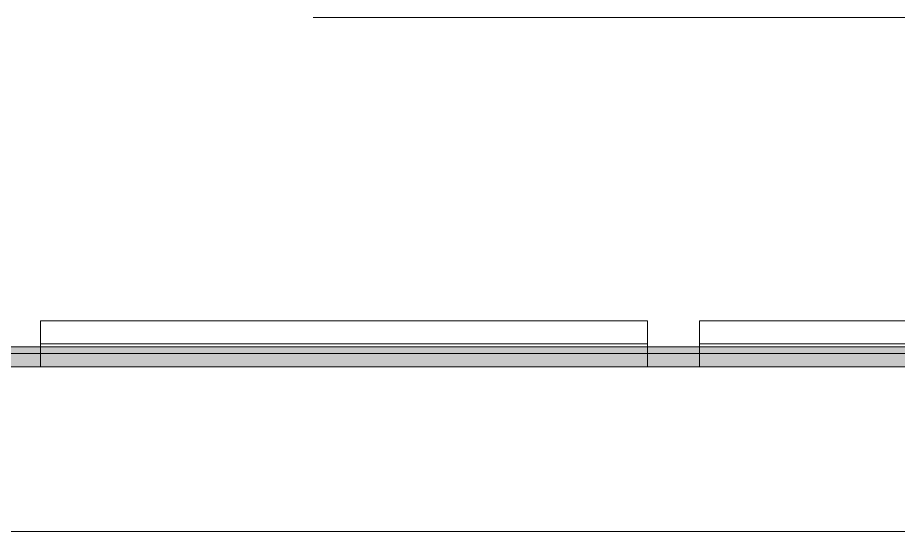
# Model space of a CAD drawing. Header units: millimetres. Extents: x -21807 to 22087, y 36760 to 60640.
# Drawn here: x -8844 to -7508, y 58167 to 58947 of the extents above; entities that cross this region are included whole.
import ezdxf

# ---------------------------------------------------------------- set-up
doc = ezdxf.new("R2010")
doc.units = ezdxf.units.MM
doc.linetypes.add('Grid Line', pattern=[22.225, 12.7, -3.175, 3.175, -3.175])
doc.layers.add('A-FLOR', color=7, linetype='Continuous', lineweight=9, true_color=0x007f00)
doc.layers.add('A-GLAZ', color=7, linetype='Continuous', lineweight=9, true_color=0x00007f)
for name, color, linetype, lineweight in [('A-WALL', 7, 'Continuous', 9), ('A-WALL-PATT', 7, 'Continuous', 9), ('M-EQPM', 7, 'Continuous', 5), ('S-GRID', 7, 'Continuous', 9)]:
    doc.layers.add(name, color=color, linetype=linetype, lineweight=lineweight)

# ---------------------------------------------------------------- blocks, each defined once
blk = doc.blocks.new('M_Window-Louvers - 1000x1000mm-1207723-MẶT BẰNG HỆ THỐNG GIÓ CẤP AHU')
at = {"layer": 'A-GLAZ', "color": 9, "lineweight": 13, "true_color": 0xaaaad4}
for p, q in [((-460.5, 8.65), (-460.5, -26.275)), ((-460.5, -26.275), (-460.5, 8.65)), ((460.5, 8.65), (-460.5, 8.65)), ((-460.5, 8.65), (460.5, 8.65)), ((-460.5, 8.65), (-460.5, -26.275)), ((-460.5, -26.275), (-460.5, 8.65)), ((460.5, 8.65), (-460.5, 8.65)), ((-460.5, 8.65), (460.5, 8.65)), ((-460.5, 8.65), (-460.5, -26.275)), ((-460.5, -26.275), (-460.5, 8.65)), ((460.5, 8.65), (-460.5, 8.65)), ((-460.5, 8.65), (460.5, 8.65)), ((-460.5, 8.65), (-460.5, -26.275)), ((-460.5, -26.275), (-460.5, 8.65)), ((460.5, 8.65), (-460.5, 8.65)), ((-460.5, 8.65), (460.5, 8.65)), ((-460.5, 8.65), (-460.5, -26.275)), ((-460.5, -26.275), (-460.5, 8.65)), ((460.5, 8.65), (-460.5, 8.65)), ((-460.5, 8.65), (460.5, 8.65)), ((-460.5, 8.65), (-460.5, -26.275)), ((-460.5, -26.275), (-460.5, 8.65)), ((460.5, 8.65), (-460.5, 8.65)), ((-460.5, 8.65), (460.5, 8.65)), ((-460.5, 8.65), (-460.5, -26.275)), ((-460.5, -26.275), (-460.5, 8.65)), ((460.5, 8.65), (-460.5, 8.65)), ((-460.5, 8.65), (460.5, 8.65)), ((-460.5, 8.65), (-460.5, -26.275)), ((-460.5, -26.275), (-460.5, 8.65)), ((460.5, 8.65), (-460.5, 8.65)), ((-460.5, 8.65), (460.5, 8.65)), ((-460.5, 8.65), (-460.5, -26.275)), ((-460.5, -26.275), (-460.5, 8.65)), ((460.5, 8.65), (-460.5, 8.65)), ((-460.5, 8.65), (460.5, 8.65)), ((-460.5, 8.65), (-460.5, -26.275)), ((-460.5, -26.275), (-460.5, 8.65)), ((460.5, 8.65), (-460.5, 8.65)), ((-460.5, 8.65), (460.5, 8.65)), ((-460.5, 8.65), (-460.5, -26.275)), ((-460.5, -26.275), (-460.5, 8.65)), ((460.5, 8.65), (-460.5, 8.65)), ((-460.5, 8.65), (460.5, 8.65)), ((-460.5, 8.65), (-460.5, -26.275)), ((-460.5, -26.275), (-460.5, 8.65)), ((460.5, 8.65), (-460.5, 8.65)), ((-460.5, 8.65), (460.5, 8.65)), ((-460.5, 8.65), (-460.5, -26.275)), ((-460.5, -26.275), (-460.5, 8.65)), ((460.5, 8.65), (-460.5, 8.65)), ((-460.5, 8.65), (460.5, 8.65)), ((-460.5, 8.65), (-460.5, -26.275)), ((-460.5, -26.275), (-460.5, 8.65)), ((460.5, 8.65), (-460.5, 8.65)), ((-460.5, 8.65), (460.5, 8.65)), ((-460.5, 8.65), (-460.5, -26.275)), ((-460.5, -26.275), (-460.5, 8.65)), ((460.5, 8.65), (-460.5, 8.65)), ((-460.5, 8.65), (460.5, 8.65)), ((-460.5, 8.65), (-460.5, -26.275)), ((-460.5, -26.275), (-460.5, 8.65)), ((460.5, 8.65), (-460.5, 8.65)), ((-460.5, 8.65), (460.5, 8.65)), ((-460.5, 8.65), (-460.5, -26.275)), ((-460.5, -26.275), (-460.5, 8.65)), ((460.5, 8.65), (-460.5, 8.65)), ((-460.5, 8.65), (460.5, 8.65)), ((-460.5, 8.65), (-460.5, -26.275)), ((-460.5, -26.275), (-460.5, 8.65)), ((460.5, 8.65), (-460.5, 8.65)), ((-460.5, 8.65), (460.5, 8.65)), ((-460.5, 8.65), (-460.5, -26.275)), ((-460.5, -26.275), (-460.5, 8.65)), ((460.5, 8.65), (-460.5, 8.65)), ((-460.5, 8.65), (460.5, 8.65)), ((-460.5, 8.65), (-460.5, -26.275)), ((-460.5, -26.275), (-460.5, 8.65)), ((460.5, 8.65), (-460.5, 8.65)), ((-460.5, 8.65), (460.5, 8.65)), ((-460.5, 8.65), (-460.5, -26.275)), ((-460.5, -26.275), (-460.5, 8.65)), ((460.5, 8.65), (-460.5, 8.65)), ((-460.5, 8.65), (460.5, 8.65)), ((-460.5, 8.65), (-460.5, -26.275)), ((-460.5, -26.275), (-460.5, 8.65)), ((460.5, 8.65), (-460.5, 8.65)), ((-460.5, 8.65), (460.5, 8.65)), ((460.5, 8.65), (460.5, -26.275)), ((460.5, -26.275), (460.5, 8.65)), ((460.5, 8.65), (460.5, -26.275)), ((460.5, -26.275), (460.5, 8.65)), ((460.5, 8.65), (460.5, -26.275)), ((460.5, -26.275), (460.5, 8.65)), ((460.5, 8.65), (460.5, -26.275)), ((460.5, -26.275), (460.5, 8.65)), ((460.5, 8.65), (460.5, -26.275)), ((460.5, -26.275), (460.5, 8.65)), ((460.5, 8.65), (460.5, -26.275)), ((460.5, -26.275), (460.5, 8.65)), ((460.5, 8.65), (460.5, -26.275)), ((460.5, -26.275), (460.5, 8.65)), ((460.5, 8.65), (460.5, -26.275)), ((460.5, -26.275), (460.5, 8.65)), ((460.5, 8.65), (460.5, -26.275)), ((460.5, -26.275), (460.5, 8.65)), ((460.5, 8.65), (460.5, -26.275)), ((460.5, -26.275), (460.5, 8.65)), ((460.5, 8.65), (460.5, -26.275)), ((460.5, -26.275), (460.5, 8.65)), ((460.5, 8.65), (460.5, -26.275)), ((460.5, -26.275), (460.5, 8.65)), ((460.5, 8.65), (460.5, -26.275)), ((460.5, -26.275), (460.5, 8.65)), ((460.5, 8.65), (460.5, -26.275)), ((460.5, -26.275), (460.5, 8.65)), ((460.5, 8.65), (460.5, -26.275)), ((460.5, -26.275), (460.5, 8.65)), ((460.5, 8.65), (460.5, -26.275)), ((460.5, -26.275), (460.5, 8.65)), ((460.5, 8.65), (460.5, -26.275)), ((460.5, -26.275), (460.5, 8.65)), ((460.5, 8.65), (460.5, -26.275)), ((460.5, -26.275), (460.5, 8.65)), ((460.5, 8.65), (460.5, -26.275)), ((460.5, -26.275), (460.5, 8.65)), ((460.5, 8.65), (460.5, -26.275)), ((460.5, -26.275), (460.5, 8.65)), ((460.5, 8.65), (460.5, -26.275)), ((460.5, -26.275), (460.5, 8.65)), ((460.5, 8.65), (460.5, -26.275)), ((460.5, -26.275), (460.5, 8.65)), ((-460.5, -26.275), (-460.5, -61.2)), ((-460.5, -61.2), (-460.5, -26.275)), ((-460.5, -26.275), (460.5, -26.275)), ((-460.5, -26.275), (460.5, -26.275)), ((-460.5, -26.275), (-460.5, -61.2)), ((-460.5, -61.2), (-460.5, -26.275)), ((-460.5, -26.275), (460.5, -26.275)), ((-460.5, -26.275), (460.5, -26.275)), ((-460.5, -26.275), (-460.5, -61.2)), ((-460.5, -61.2), (-460.5, -26.275)), ((-460.5, -26.275), (460.5, -26.275)), ((-460.5, -26.275), (460.5, -26.275)), ((-460.5, -26.275), (-460.5, -61.2)), ((-460.5, -61.2), (-460.5, -26.275)), ((-460.5, -26.275), (460.5, -26.275)), ((-460.5, -26.275), (460.5, -26.275)), ((-460.5, -26.275), (-460.5, -61.2)), ((-460.5, -61.2), (-460.5, -26.275)), ((-460.5, -26.275), (460.5, -26.275)), ((-460.5, -26.275), (460.5, -26.275)), ((-460.5, -26.275), (-460.5, -61.2)), ((-460.5, -61.2), (-460.5, -26.275)), ((-460.5, -26.275), (460.5, -26.275)), ((-460.5, -26.275), (460.5, -26.275)), ((-460.5, -26.275), (-460.5, -61.2)), ((-460.5, -61.2), (-460.5, -26.275)), ((-460.5, -26.275), (460.5, -26.275)), ((-460.5, -26.275), (460.5, -26.275)), ((-460.5, -26.275), (-460.5, -61.2)), ((-460.5, -61.2), (-460.5, -26.275)), ((-460.5, -26.275), (460.5, -26.275)), ((-460.5, -26.275), (460.5, -26.275)), ((-460.5, -26.275), (-460.5, -61.2)), ((-460.5, -61.2), (-460.5, -26.275)), ((-460.5, -26.275), (460.5, -26.275)), ((-460.5, -26.275), (460.5, -26.275)), ((-460.5, -26.275), (-460.5, -61.2)), ((-460.5, -61.2), (-460.5, -26.275)), ((-460.5, -26.275), (460.5, -26.275)), ((-460.5, -26.275), (460.5, -26.275)), ((-460.5, -26.275), (-460.5, -61.2)), ((-460.5, -61.2), (-460.5, -26.275)), ((-460.5, -26.275), (460.5, -26.275)), ((-460.5, -26.275), (460.5, -26.275)), ((-460.5, -26.275), (-460.5, -61.2)), ((-460.5, -61.2), (-460.5, -26.275)), ((-460.5, -26.275), (460.5, -26.275)), ((-460.5, -26.275), (460.5, -26.275)), ((-460.5, -26.275), (-460.5, -61.2)), ((-460.5, -61.2), (-460.5, -26.275)), ((-460.5, -26.275), (460.5, -26.275)), ((-460.5, -26.275), (460.5, -26.275)), ((-460.5, -26.275), (-460.5, -61.2)), ((-460.5, -61.2), (-460.5, -26.275)), ((-460.5, -26.275), (460.5, -26.275)), ((-460.5, -26.275), (460.5, -26.275)), ((-460.5, -26.275), (-460.5, -61.2)), ((-460.5, -61.2), (-460.5, -26.275)), ((-460.5, -26.275), (460.5, -26.275)), ((-460.5, -26.275), (460.5, -26.275)), ((-460.5, -26.275), (-460.5, -61.2)), ((-460.5, -61.2), (-460.5, -26.275)), ((-460.5, -26.275), (460.5, -26.275)), ((-460.5, -26.275), (460.5, -26.275)), ((-460.5, -26.275), (-460.5, -61.2)), ((-460.5, -61.2), (-460.5, -26.275)), ((-460.5, -26.275), (460.5, -26.275)), ((-460.5, -26.275), (460.5, -26.275)), ((-460.5, -26.275), (-460.5, -61.2)), ((-460.5, -61.2), (-460.5, -26.275)), ((-460.5, -26.275), (460.5, -26.275)), ((-460.5, -26.275), (460.5, -26.275)), ((-460.5, -26.275), (-460.5, -61.2)), ((-460.5, -61.2), (-460.5, -26.275)), ((-460.5, -26.275), (460.5, -26.275)), ((-460.5, -26.275), (460.5, -26.275)), ((-460.5, -26.275), (-460.5, -61.2)), ((-460.5, -61.2), (-460.5, -26.275)), ((-460.5, -26.275), (460.5, -26.275)), ((-460.5, -26.275), (460.5, -26.275)), ((-460.5, -26.275), (-460.5, -61.2)), ((-460.5, -61.2), (-460.5, -26.275)), ((-460.5, -26.275), (460.5, -26.275)), ((-460.5, -26.275), (460.5, -26.275)), ((-460.5, -26.275), (-460.5, -61.2)), ((-460.5, -61.2), (-460.5, -26.275)), ((-460.5, -26.275), (460.5, -26.275)), ((-460.5, -26.275), (460.5, -26.275)), ((460.5, -26.275), (460.5, -61.2)), ((460.5, -61.2), (460.5, -26.275)), ((460.5, -26.275), (460.5, -61.2)), ((460.5, -61.2), (460.5, -26.275)), ((460.5, -26.275), (460.5, -61.2)), ((460.5, -61.2), (460.5, -26.275)), ((460.5, -26.275), (460.5, -61.2)), ((460.5, -61.2), (460.5, -26.275)), ((460.5, -26.275), (460.5, -61.2)), ((460.5, -61.2), (460.5, -26.275)), ((460.5, -26.275), (460.5, -61.2)), ((460.5, -61.2), (460.5, -26.275)), ((460.5, -26.275), (460.5, -61.2)), ((460.5, -61.2), (460.5, -26.275)), ((460.5, -26.275), (460.5, -61.2)), ((460.5, -61.2), (460.5, -26.275)), ((460.5, -26.275), (460.5, -61.2)), ((460.5, -61.2), (460.5, -26.275)), ((460.5, -26.275), (460.5, -61.2)), ((460.5, -61.2), (460.5, -26.275)), ((460.5, -26.275), (460.5, -61.2)), ((460.5, -61.2), (460.5, -26.275)), ((460.5, -26.275), (460.5, -61.2)), ((460.5, -61.2), (460.5, -26.275)), ((460.5, -26.275), (460.5, -61.2)), ((460.5, -61.2), (460.5, -26.275)), ((460.5, -26.275), (460.5, -61.2)), ((460.5, -61.2), (460.5, -26.275)), ((460.5, -26.275), (460.5, -61.2)), ((460.5, -61.2), (460.5, -26.275)), ((460.5, -26.275), (460.5, -61.2)), ((460.5, -61.2), (460.5, -26.275)), ((460.5, -26.275), (460.5, -61.2)), ((460.5, -61.2), (460.5, -26.275)), ((460.5, -26.275), (460.5, -61.2)), ((460.5, -61.2), (460.5, -26.275)), ((460.5, -26.275), (460.5, -61.2)), ((460.5, -61.2), (460.5, -26.275)), ((460.5, -26.275), (460.5, -61.2)), ((460.5, -61.2), (460.5, -26.275)), ((460.5, -26.275), (460.5, -61.2)), ((460.5, -61.2), (460.5, -26.275)), ((460.5, -26.275), (460.5, -61.2)), ((460.5, -61.2), (460.5, -26.275)), ((-460.5, -61.2), (460.5, -61.2)), ((-460.5, -61.2), (460.5, -61.2)), ((-460.5, -61.2), (460.5, -61.2)), ((-460.5, -61.2), (460.5, -61.2)), ((-460.5, -61.2), (460.5, -61.2)), ((-460.5, -61.2), (460.5, -61.2)), ((-460.5, -61.2), (460.5, -61.2)), ((-460.5, -61.2), (460.5, -61.2)), ((-460.5, -61.2), (460.5, -61.2)), ((-460.5, -61.2), (460.5, -61.2)), ((-460.5, -61.2), (460.5, -61.2)), ((-460.5, -61.2), (460.5, -61.2)), ((-460.5, -61.2), (460.5, -61.2)), ((-460.5, -61.2), (460.5, -61.2)), ((-460.5, -61.2), (460.5, -61.2)), ((-460.5, -61.2), (460.5, -61.2)), ((-460.5, -61.2), (460.5, -61.2)), ((-460.5, -61.2), (460.5, -61.2)), ((-460.5, -61.2), (460.5, -61.2)), ((-460.5, -61.2), (460.5, -61.2)), ((-460.5, -61.2), (460.5, -61.2)), ((-460.5, -61.2), (460.5, -61.2)), ((-460.5, -61.2), (460.5, -61.2)), ((-460.5, -61.2), (460.5, -61.2)), ((-460.5, -61.2), (460.5, -61.2)), ((-460.5, -61.2), (460.5, -61.2)), ((-460.5, -61.2), (460.5, -61.2)), ((-460.5, -61.2), (460.5, -61.2)), ((-460.5, -61.2), (460.5, -61.2)), ((-460.5, -61.2), (460.5, -61.2)), ((-460.5, -61.2), (460.5, -61.2)), ((-460.5, -61.2), (460.5, -61.2)), ((-460.5, -61.2), (460.5, -61.2)), ((-460.5, -61.2), (460.5, -61.2)), ((-460.5, -61.2), (460.5, -61.2)), ((-460.5, -61.2), (460.5, -61.2)), ((-460.5, -61.2), (460.5, -61.2)), ((-460.5, -61.2), (460.5, -61.2)), ((-460.5, -61.2), (460.5, -61.2)), ((-460.5, -61.2), (460.5, -61.2)), ((-460.5, -61.2), (460.5, -61.2)), ((-460.5, -61.2), (460.5, -61.2)), ((-460.5, -61.2), (460.5, -61.2)), ((-460.5, -61.2), (460.5, -61.2))]:
    blk.add_line(p, q, dxfattribs=at)
blk = doc.blocks.new('AK-SGS-M3-A_rvt-1-MẶT BẰNG HỆ THỐNG GIÓ CẤP AHU')
at = {"layer": 'A-WALL-PATT', "true_color": 0xeaeaea}
blk.add_hatch(color=254, dxfattribs=at).paths.add_polyline_path([(-20048.6, 58416.9), (14503.7, 58416.9), (14503.7, 58446.9), (-20048.6, 58446.9)])
at = {"layer": 'A-WALL', "color": 253, "lineweight": 13, "true_color": 0xaaaaaa}
for p, q in [((14503.7, 58446.9), (-20048.6, 58446.9)), ((14503.7, 58446.9), (-20048.6, 58446.9)), ((-19948.6, 58436.9), (14503.7, 58436.9)), ((14503.7, 58436.9), (-19948.6, 58436.9)), ((-20048.6, 58416.9), (14503.7, 58416.9)), ((-20048.6, 58416.9), (14503.7, 58416.9)), ((3042.8, 58166.9), (-19596.1, 58166.9)), ((3042.8, 58166.9), (-19596.1, 58166.9))]:
    blk.add_line(p, q, dxfattribs=at)
at = {"layer": 'A-GLAZ', "color": 9, "lineweight": 13, "true_color": 0xaaaad4, "rotation": 180}
for p in [(-8348.7, 58425.6), (-7348.8, 58425.6)]:
    blk.add_blockref('M_Window-Louvers - 1000x1000mm-1207723-MẶT BẰNG HỆ THỐNG GIÓ CẤP AHU', p, dxfattribs=at)
blk = doc.blocks.new('DanNong_VRV_1 QUẠT - OD-A-12_1-2147179-MẶT BẰNG HỆ THỐNG GIÓ CẤP AHU')
at = {"layer": 'M-EQPM'}
for p, q in [((655, -311.8), (-525, -311.8)), ((-402.6, -311.8), (-417.6, -311.8)), ((-402.6, -311.8), (-417.6, -311.8)), ((-402.6, -311.8), (-288, -311.8)), ((-288, -311.8), (-402.6, -311.8)), ((-273, -311.8), (-288, -311.8)), ((-273, -311.8), (-288, -311.8)), ((136.9, -311.8), (616.9, -311.8)), ((136.9, -311.8), (616.9, -311.8)), ((136.9, -311.8), (616.9, -311.8)), ((136.9, -311.8), (616.9, -311.8)), ((136.9, -311.8), (616.9, -311.8)), ((136.9, -311.8), (616.9, -311.8)), ((136.9, -311.8), (616.9, -311.8)), ((136.9, -311.8), (616.9, -311.8)), ((136.9, -311.8), (616.9, -311.8))]:
    blk.add_line(p, q, dxfattribs=at)
blk = doc.blocks.new('AK-SGS-M3-Hrvt_rvt-1-MẶT BẰNG HỆ THỐNG GIÓ CẤP AHU')
at = {"layer": 'A-FLOR', "color": 9, "true_color": 0xaad4aa}
for p, q in [((-20048.6, 58166.9), (14251.4, 58166.9)), ((14251.4, 58166.9), (-20048.6, 58166.9))]:
    blk.add_line(p, q, dxfattribs=at)
at = {"layer": 'M-EQPM', "color": 5, "lineweight": 25, "true_color": 0x0000ff}
blk.add_blockref('DanNong_VRV_1 QUẠT - OD-A-12_1-2147179-MẶT BẰNG HỆ THỐNG GIÓ CẤP AHU', (-7870.9, 59258.7), dxfattribs=at)

msp = doc.modelspace()

# ---------------------------------------------------------------- linework, layer by layer
at = {"layer": 'S-GRID', "linetype": 'Grid Line'}
msp.add_line((14623.1, 58436.9), (-21036.6, 58436.9), dxfattribs=at)

# ---------------------------------------------------------------- block references
at = {"lineweight": 5}
for name in ['AK-SGS-M3-Hrvt_rvt-1-MẶT BẰNG HỆ THỐNG GIÓ CẤP AHU', 'AK-SGS-M3-A_rvt-1-MẶT BẰNG HỆ THỐNG GIÓ CẤP AHU']:
    msp.add_blockref(name, (0, 0), dxfattribs=at)

doc.saveas('drawing.dxf')
